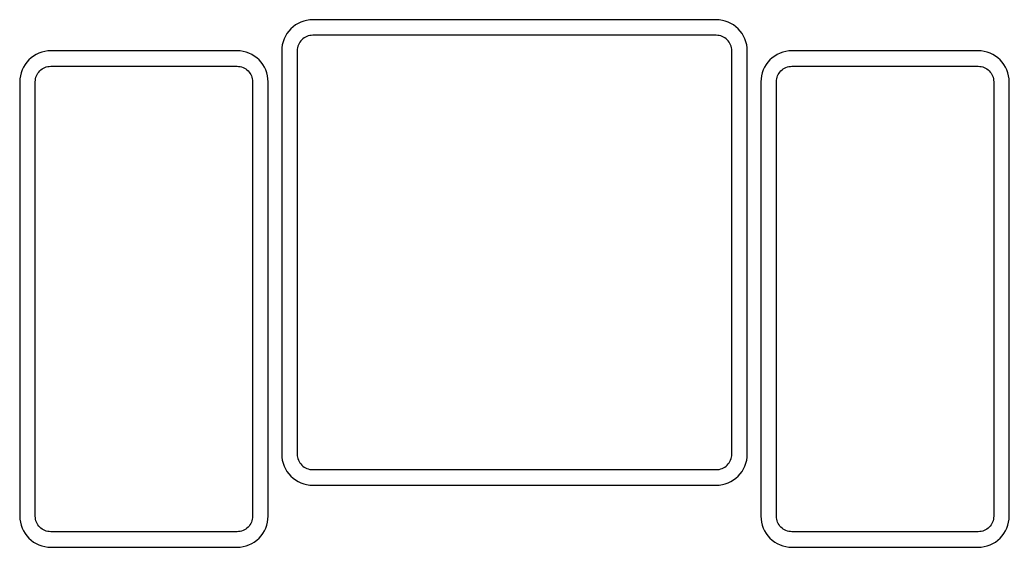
# Model space of a CAD drawing. Header units: millimetres. Extents: x -15.9 to 15.9, y -9.5 to 7.5.
import ezdxf

# ---------------------------------------------------------------- set-up
doc = ezdxf.new("R2010")
doc.units = ezdxf.units.MM
doc.layers.get('0').update_dxf_attribs({"linetype": 'CONTINUOUS'})

msp = doc.modelspace()

# ---------------------------------------------------------------- linework, layer by layer
for points in [[(7.5, -6.5), (7.5, 6.5, 0.414214), (6.5, 7.5), (-6.5, 7.5, 0.414214), (-7.5, 6.5), (-7.5, -6.5, 0.414214), (-6.5, -7.5), (6.5, -7.5, 0.414214)], [(7, -6.5), (7, 6.5, 0.414214), (6.5, 7), (-6.5, 7, 0.414214), (-7, 6.5), (-7, -6.5, 0.414214), (-6.5, -7), (6.5, -7, 0.414214)], [(-7.938, -8.5), (-7.938, 5.5, 0.414214), (-8.938, 6.5), (-14.938, 6.5, 0.414214), (-15.938, 5.5), (-15.938, -8.5, 0.414214), (-14.938, -9.5), (-8.938, -9.5, 0.414214)], [(15.938, -8.5), (15.938, 5.5, 0.414214), (14.938, 6.5), (8.938, 6.5, 0.414214), (7.938, 5.5), (7.938, -8.5, 0.414214), (8.938, -9.5), (14.938, -9.5, 0.414214)], [(-15.438, -8.5), (-15.438, 5.5, -0.414214), (-14.938, 6), (-8.938, 6, -0.414214), (-8.438, 5.5), (-8.438, -8.5, -0.414214), (-8.938, -9), (-14.938, -9, -0.414214)], [(8.438, -8.5), (8.438, 5.5, -0.414214), (8.938, 6), (14.938, 6, -0.414214), (15.438, 5.5), (15.438, -8.5, -0.414214), (14.938, -9), (8.938, -9, -0.414214)]]:
    msp.add_lwpolyline(points, format="xyb", close=True)

doc.saveas('drawing.dxf')
